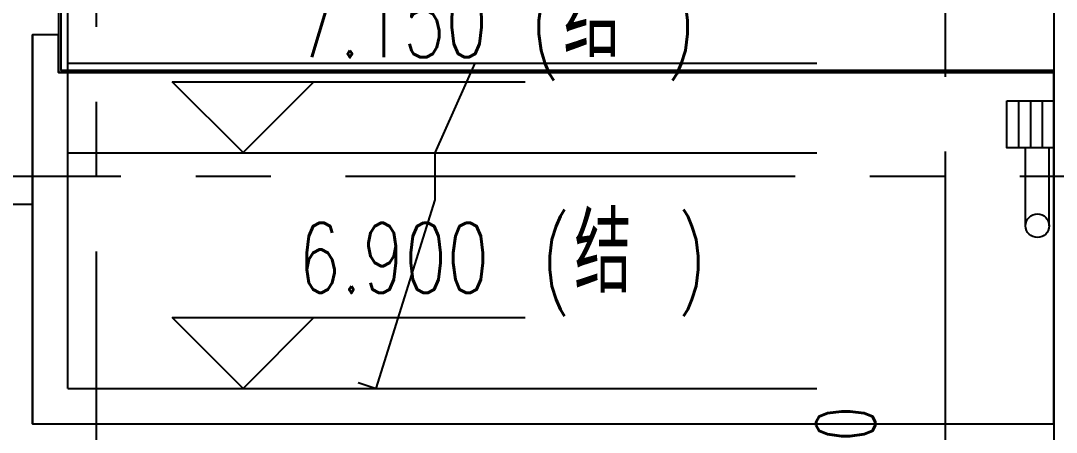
# Model space of a CAD drawing. Extents: x 296441 to 853063, y 459050 to 1117990.
# Drawn here: x 621579 to 625968, y 570041 to 571787 of the extents above; entities that cross this region are included whole.
import ezdxf

# ---------------------------------------------------------------- set-up
doc = ezdxf.new("R2010")
doc.units = 0
doc.header["$LTSCALE"] = 1000
for name, pattern in [('14-GRID$0$CENTER2', [28.575, 19.05, -3.175, 3.175, -3.175]), ('E2-E3-FL03$0$E1-FL03$0$HIDDEN', [0.375, 0.25, -0.125]), ('E2-E3-FL03$0$E1-FL03$0$HIDDEN2', [4.7625, 3.175, -1.5875])]:
    doc.linetypes.add(name, pattern=pattern)
for name, color, linetype in [('14-GRID$0$G-GRID', 9, '14-GRID$0$CENTER2'), ('DIM_ELEV', 3, 'Continuous'), ('E2-E3-FL03$0$A-OVLK', 140, 'Continuous'), ('E2-E3-FL03$0$E1-FL03$0$A-OVLK', 140, 'Continuous'), ('E2-E3-FL03$0$E1-FL03$0$A-ROOF', 2, 'Continuous'), ('E2-E3-FL03$0$E1-FL03$0$A-SLAB-OTLN', 144, 'E2-E3-FL03$0$E1-FL03$0$HIDDEN'), ('E2-E3-FL03$0$E1-FL03$0$A-WALL-FNSH', 6, 'Continuous'), ('E_OTHER', 7, 'Continuous'), ('PUB_TEXT', 7, 'Continuous'), ('ZT1_Dim---标注---PM、LM、DY、JD', 252, 'Continuous')]:
    doc.layers.add(name, color=color, linetype=linetype)
doc.layers.add('E2-E3-FL03$0$E1-FL03$0$A-ANNO-NPLT', color=215, linetype='Continuous', plot=False)
doc.styles.add('_TCH_DIM', font='SIMPLEX', dxfattribs={"bigfont": 'GBCBIG'})
doc.styles.add('E2-E3-FL03$0$E1-FL03$0$hz', font='simplex', dxfattribs={"width": 0.7, "bigfont": 'hztxt'})
doc.styles.add('E2-E3-FL03$0$E1-FL03$0$Standard', font='')
doc.styles.add('ZT-DIMSTYLE', font='ROMANS.shx', dxfattribs={"width": 0.7, "bigfont": 'CHINESE.shx'})
doc.styles.get('E2-E3-FL03$0$E1-FL03$0$Standard').set_extended_font_data('SimSun')
doc.dimstyles.new('ZT-DIM100', dxfattribs={"dimscale": 100, "dimtxt": 2.5, "dimasz": 1.5, "dimexe": 1, "dimexo": 1, "dimgap": 0.5, "dimtad": 1, "dimdec": 0, "dimdsep": 46, "dimtxsty": 'ZT-DIMSTYLE', "dimblk": 'ARCHTICK', "dimcen": 2.5, "dimclrd": 175, "dimclre": 175, "dimclrt": 7, "dimazin": 2, "dimtfac": 1, "dimtix": 1, "dimtmove": 2, "dimatfit": 3, "dimfxl": 0, "dimarcsym": 0})

# ---------------------------------------------------------------- blocks, each defined once
blk = doc.blocks.new('E2-E3-FL03$0$E1-FL03$0$$PS002_0')
at = {"color": 0}
for p, q in [((-0.25, -0.5), (-0.25, 0.5)), ((0, -0.5), (0, 0.5)), ((0.25, -0.5), (0.25, 0.5))]:
    blk.add_line(p, q, dxfattribs=at)
blk.add_lwpolyline([(-0.5, -0.5), (0.5, -0.5), (0.5, 0.5), (-0.5, 0.5)], close=True, dxfattribs=at)
at = {"color": 0, "style": 'E2-E3-FL03$0$E1-FL03$0$hz', "width": 0.7, "flags": 1}
for tag, p in [('UNIT', (0, 0)), ('SPEC', (0, -0.002)), ('WHAT', (0, -0.003))]:
    blk.add_attdef(tag, p, '', height=0.001, dxfattribs=at)
blk = doc.blocks.new('555Y')
at = {"layer": 'E2-E3-FL03$0$A-OVLK'}
blk.add_line((659333.9, 89103.4), (657943.9, 89103.4), dxfattribs=at)
at = {"layer": 'E2-E3-FL03$0$E1-FL03$0$A-ANNO-NPLT', "linetype": 'E2-E3-FL03$0$E1-FL03$0$HIDDEN2'}
for p, q in [((663543.9, 89013.4), (663543.9, 89343.4)), ((663643.9, 89013.4), (663643.9, 89343.4))]:
    blk.add_line(p, q, dxfattribs=at)
at = {"layer": 'E2-E3-FL03$0$E1-FL03$0$A-ANNO-NPLT'}
blk.add_lwpolyline([(660715.2, 88348.7), (660791, 88323.4), (661041, 89123.4), (661041, 89323.4), (661211, 89703.4)], dxfattribs=at)
blk.add_circle((663593.9, 89013.4), 50, dxfattribs=at)
at = {"layer": 'E2-E3-FL03$0$E1-FL03$0$A-OVLK'}
blk.add_line((659333.9, 89103.4), (657943.9, 89103.4), dxfattribs=at)
for points in [[(660663.9, 98083.4), (659443.9, 98083.4), (659443.9, 89663.4), (663663.9, 89663.4)], [(660663.9, 98073.4), (659453.9, 98073.4), (659453.9, 89673.4), (663663.9, 89673.4)]]:
    blk.add_lwpolyline(points, dxfattribs=at)
at = {"layer": 'E2-E3-FL03$0$E1-FL03$0$A-ROOF'}
for p, q in [((659333.9, 88173.4), (659333.9, 89823.4)), ((659443.9, 89823.4), (659333.9, 89823.4)), ((659333.9, 88173.4), (663663.9, 88173.4))]:
    blk.add_line(p, q, dxfattribs=at)
blk.add_lwpolyline([(659443.9, 89823.4), (659333.9, 89823.4), (659333.9, 88173.4), (663663.9, 88173.4), (663663.9, 89663.4), (659443.9, 89663.4), (659443.9, 89823.4)], dxfattribs=at)
at = {"layer": 'E2-E3-FL03$0$E1-FL03$0$A-SLAB-OTLN', "linetype": 'E2-E3-FL03$0$E1-FL03$0$HIDDEN2'}
for p, q in [((659483.9, 88323.4), (659483.9, 100623.4)), ((659483.9, 89703.4), (663663.9, 89703.4)), ((659483.9, 89323.4), (663663.9, 89323.4)), ((659483.9, 88323.4), (663663.9, 88323.4))]:
    blk.add_line(p, q, dxfattribs=at)
at = {"layer": 'E2-E3-FL03$0$E1-FL03$0$A-WALL-FNSH'}
blk.add_line((663663.9, 90223.4), (663663.9, 87833.4), dxfattribs=at)
at = {"layer": 'E2-E3-FL03$0$E1-FL03$0$A-ANNO-NPLT', "extrusion": (0, 0, -1), "xscale": 200, "yscale": 200, "zscale": -200, "rotation": 179.9999999999999}
blk.add_blockref('E2-E3-FL03$0$E1-FL03$0$$PS002_0', (-663563.9, 89443.4), dxfattribs=at)
at = {"style": 'E2-E3-FL03$0$E1-FL03$0$Standard', "text_generation_flag": 4, "flags": 9}
for tag in ['XSIZE', 'YSIZE']:
    blk.add_attdef(tag, (662673.9, 95823.4, 0), '', height=0.5, rotation=90, dxfattribs=at)
blk = doc.blocks.new('GG34')
at = {"layer": 'DIM_ELEV'}
for p, q in [((822965.4, 413892.8), (822665.4, 414192.8)), ((822665.4, 414192.8), (824161.4, 414192.8)), ((822965.4, 413892.8), (823265.4, 414192.8)), ((822965.4, 412892.8), (822665.4, 413192.8)), ((822665.4, 413192.8), (824161.4, 413192.8)), ((822965.4, 412892.8), (823265.4, 413192.8))]:
    blk.add_line(p, q, dxfattribs=at)
at = {"layer": 'PUB_TEXT', "style": '_TCH_DIM'}
for p in [(824323.6, 414297.8), (824369.6, 413297.8)]:
    blk.add_text('结', height=337.6, dxfattribs=at).set_placement(p)
at = {"layer": 'PUB_TEXT', "style": '_TCH_DIM', "width": 0.705882}
for s, p in [('(', (824183.6, 414297.8)), (')', (824759.4, 414297.8)), ('7.150', (823193.6, 414297.8)), ('(', (824229.6, 413297.8)), (')', (824805.4, 413297.8)), ('6.900', (823199.6, 413297.8))]:
    blk.add_text(s, height=297.5, dxfattribs=at).set_placement(p)
blk = doc.blocks.new('_ArchTick')
at = {"color": 0, "linetype": 'ByBlock', "const_width": 0.4}
blk.add_lwpolyline([(-0.5, -0.5), (0.5, 0.5)], dxfattribs=at)
blk = doc.blocks.new('*D1238')
at = {"layer": 'Defpoints', "color": 0, "ltscale": 1000, "transparency": 16777216}
for p in [(625251.1, 569797.3), (625907.5, 569797.3, 0), (625907.5, 569577.2, 0)]:
    blk.add_point(p, dxfattribs=at)
at = {"layer": 'ZT1_Dim---标注---PM、LM、DY、JD', "color": 175, "linetype": 'ByBlock', "lineweight": -2, "ltscale": 1000, "transparency": 16777216}
for p, q in [((625807.5, 569797.3), (625151.1, 569797.3)), ((625251.1, 569577.2), (625251.1, 569797.3)), ((625807.5, 569577.2), (625151.1, 569577.2))]:
    blk.add_line(p, q, dxfattribs=at)
at = {"layer": 'ZT1_Dim---标注---PM、LM、DY、JD', "color": 175, "lineweight": -2, "ltscale": 1000, "transparency": 16777216, "xscale": 150, "yscale": 150, "zscale": 150}
for p, rotation in [((625251.1, 569797.3), 90), ((625251.1, 569577.2), 270)]:
    blk.add_blockref('_ArchTick', p, dxfattribs=dict(at, rotation=rotation))
at = {"layer": 'ZT1_Dim---标注---PM、LM、DY、JD', "color": 7, "ltscale": 1000, "transparency": 16777216, "insert": (625076.1, 569927.2), "char_height": 250, "attachment_point": 5, "rotation": 90, "style": 'ZT-DIMSTYLE'}
blk.add_mtext('220', dxfattribs=at)

msp = doc.modelspace()

# ---------------------------------------------------------------- linework, layer by layer
at = {"layer": '14-GRID$0$G-GRID', "color": 8, "ltscale": 0.1}
for p, q in [((625498.5, 569327.2), (625498.5, 591527.2)), ((621898.5, 590811), (621898.5, 558052.5)), ((620098.5, 571127.2), (674432.5, 571127.2))]:
    msp.add_line(p, q, dxfattribs=at)

# ---------------------------------------------------------------- block references
at = {"layer": 'E_OTHER'}
for name, p in [('GG34', (-200444.3, 157334.5, 0)), ('555Y', (-37705.4, 481903.8))]:
    msp.add_blockref(name, p, dxfattribs=at)

# ---------------------------------------------------------------- dimensions: what is measured, and where the dimension line sits
at = {"layer": 'ZT1_Dim---标注---PM、LM、DY、JD', "ltscale": 1000}
dim = msp.add_linear_dim(base=(625251.1, 569797.3, 0), p1=(625907.5, 569577.2), p2=(625907.5, 569797.3, 0), angle=90, dimstyle='ZT-DIM100', dxfattribs=at)
dim.commit()
dim.dimension.update_dxf_attribs({"geometry": '*D1238', "text_midpoint": (625076.1, 569927.2, 0), "dimtype": 160})

doc.saveas('drawing.dxf')
